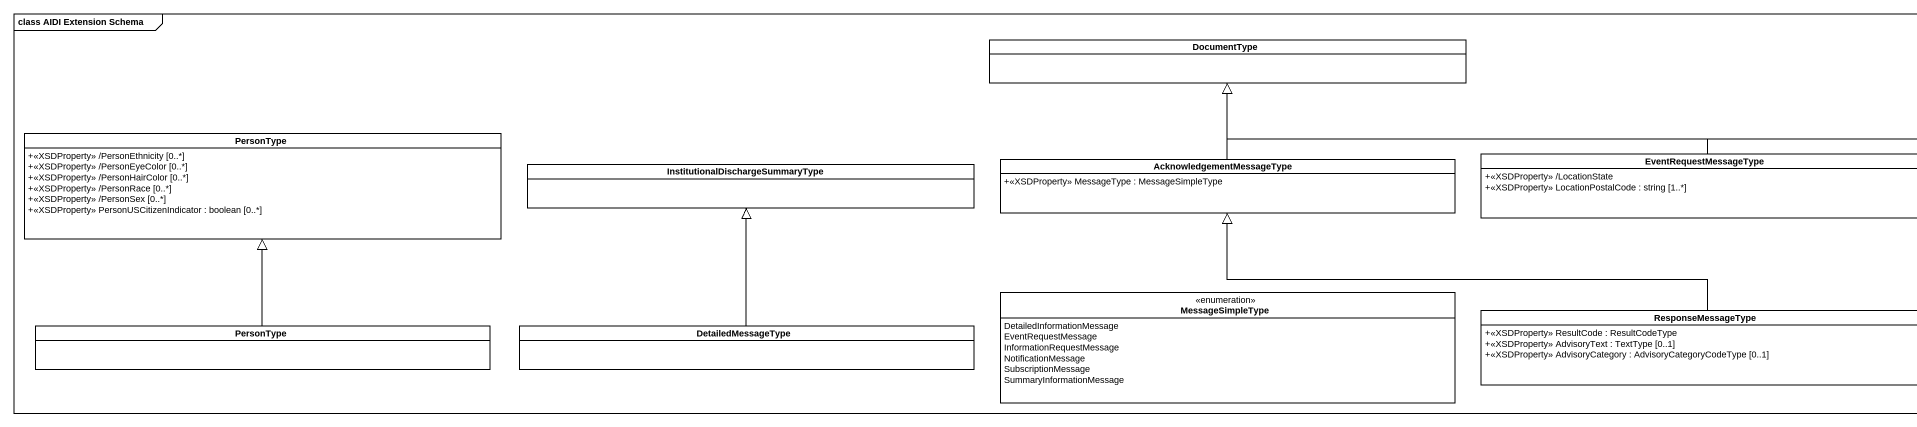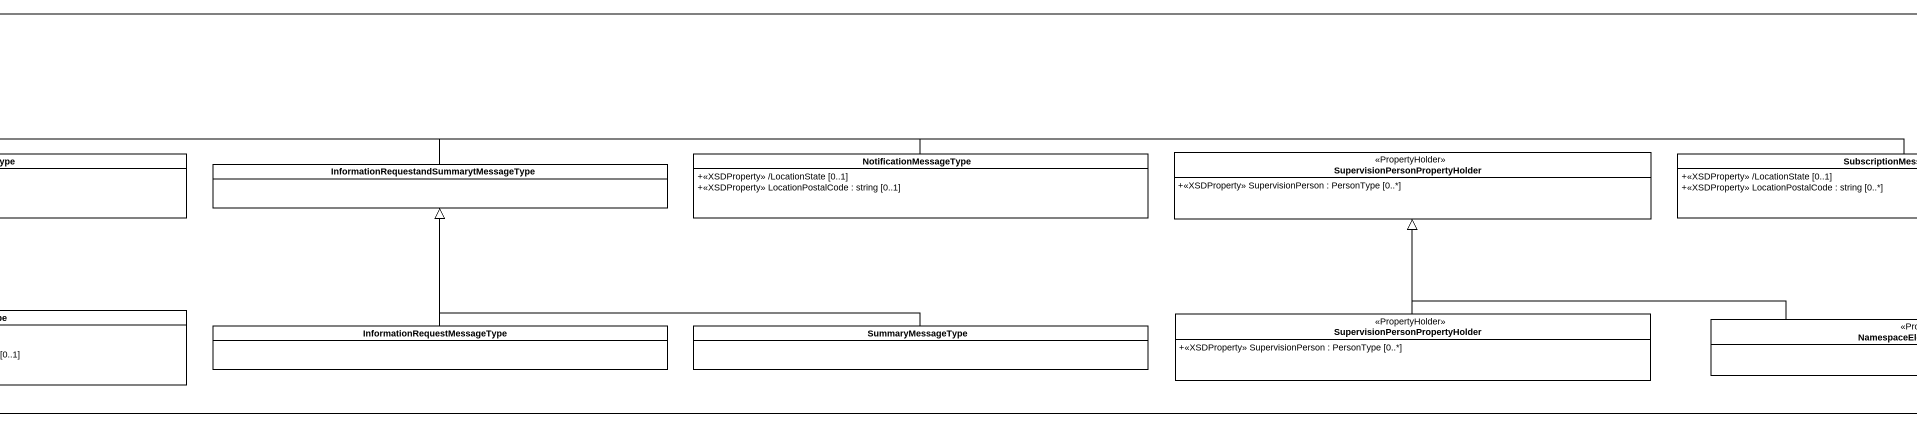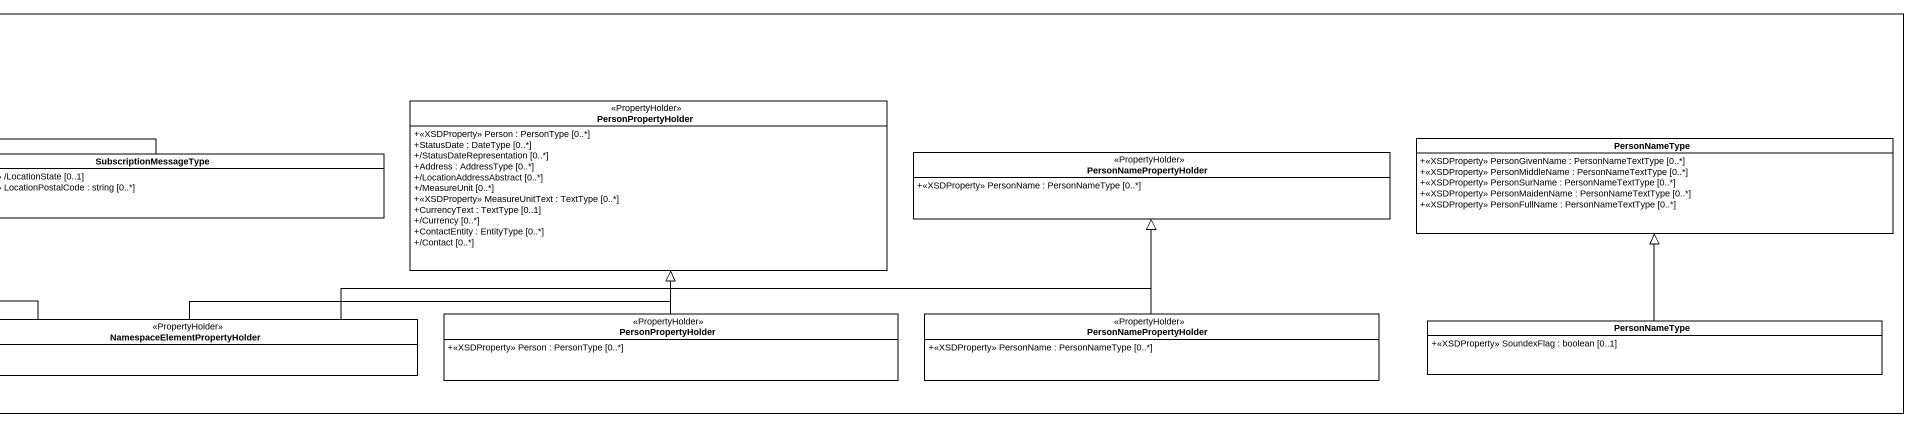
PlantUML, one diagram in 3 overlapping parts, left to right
@startuml
mainframe class AIDI Extension Schema
hide circle
hide empty members
skinparam classAttributeIconSize 0
class DocumentType
class PersonPropertyHolder <<PropertyHolder>> {
  +<<XSDProperty>> Person : PersonType [0..*]
  +StatusDate : DateType [0..*]
  +/StatusDateRepresentation [0..*]
  +Address : AddressType [0..*]
  +/LocationAddressAbstract [0..*]
  +/MeasureUnit [0..*]
  +<<XSDProperty>> MeasureUnitText : TextType [0..*]
  +CurrencyText : TextType [0..1]
  +/Currency [0..*]
  +ContactEntity : EntityType [0..*]
  +/Contact [0..*]
}
class PersonType {
  +<<XSDProperty>> /PersonEthnicity [0..*]
  +<<XSDProperty>> /PersonEyeColor [0..*]
  +<<XSDProperty>> /PersonHairColor [0..*]
  +<<XSDProperty>> /PersonRace [0..*]
  +<<XSDProperty>> /PersonSex [0..*]
  +<<XSDProperty>> PersonUSCitizenIndicator : boolean [0..*]
}
class "InstitutionalDischargeSummaryType" as InstitutionalDischargeSummar
class AcknowledgementMessageType {
  +<<XSDProperty>> MessageType : MessageSimpleType
}
class EventRequestMessageType {
  +<<XSDProperty>> /LocationState
  +<<XSDProperty>> LocationPostalCode : string [1..*]
}
class "InformationRequestandSummarytMessageType" as InformationRequestandSummary
class NotificationMessageType {
  +<<XSDProperty>> /LocationState [0..1]
  +<<XSDProperty>> LocationPostalCode : string [0..1]
}
class "SupervisionPersonPropertyHolder" as SupervisionPersonPropertyHol <<PropertyHolder>> {
  +<<XSDProperty>> SupervisionPerson : PersonType [0..*]
}
class SubscriptionMessageType {
  +<<XSDProperty>> /LocationState [0..1]
  +<<XSDProperty>> LocationPostalCode : string [0..*]
}
class PersonNamePropertyHolder <<PropertyHolder>> {
  +<<XSDProperty>> PersonName : PersonNameType [0..*]
}
class PersonNameType {
  +<<XSDProperty>> PersonGivenName : PersonNameTextType [0..*]
  +<<XSDProperty>> PersonMiddleName : PersonNameTextType [0..*]
  +<<XSDProperty>> PersonSurName : PersonNameTextType [0..*]
  +<<XSDProperty>> PersonMaidenName : PersonNameTextType [0..*]
  +<<XSDProperty>> PersonFullName : PersonNameTextType [0..*]
}
enum MessageSimpleType {
  DetailedInformationMessage
  EventRequestMessage
  InformationRequestMessage
  NotificationMessage
  SubscriptionMessage
  SummaryInformationMessage
}
class ResponseMessageType {
  +<<XSDProperty>> ResultCode : ResultCodeType
  +<<XSDProperty>> AdvisoryText : TextType [0..1]
  +<<XSDProperty>> AdvisoryCategory : AdvisoryCategoryCodeType [0..1]
}
class "SupervisionPersonPropertyHolder" as SupervisionPersonPropertyHol_2 <<PropertyHolder>> {
  +<<XSDProperty>> SupervisionPerson : PersonType [0..*]
}
class "NamespaceElementPropertyHolder" as NamespaceElementPropertyHold <<PropertyHolder>>
class "PersonPropertyHolder" as PersonPropertyHolder_2 <<PropertyHolder>> {
  +<<XSDProperty>> Person : PersonType [0..*]
}
class "PersonNamePropertyHolder" as PersonNamePropertyHolder_2 <<PropertyHolder>> {
  +<<XSDProperty>> PersonName : PersonNameType [0..*]
}
class "PersonType" as PersonType_2
class DetailedMessageType
class "InformationRequestMessageType" as InformationRequestMessageTyp
class SummaryMessageType
class "PersonNameType" as PersonNameType_2 {
  +<<XSDProperty>> SoundexFlag : boolean [0..1]
}
AcknowledgementMessageType -up-|> DocumentType
EventRequestMessageType -left-|> DocumentType
InformationRequestandSummary -left-|> DocumentType
NotificationMessageType -left-|> DocumentType
SubscriptionMessageType -left-|> DocumentType
ResponseMessageType -left-|> AcknowledgementMessageType
SupervisionPersonPropertyHol_2 -up-|> SupervisionPersonPropertyHol
NamespaceElementPropertyHold -right-|> PersonPropertyHolder
NamespaceElementPropertyHold -left-|> SupervisionPersonPropertyHol
NamespaceElementPropertyHold -right-|> PersonNamePropertyHolder
PersonPropertyHolder_2 -up-|> PersonPropertyHolder
PersonNamePropertyHolder_2 -up-|> PersonNamePropertyHolder
PersonType_2 -up-|> PersonType
DetailedMessageType -up-|> InstitutionalDischargeSummar
InformationRequestMessageTyp -up-|> InformationRequestandSummary
SummaryMessageType -left-|> InformationRequestandSummary
PersonNameType_2 -up-|> PersonNameType
@enduml
